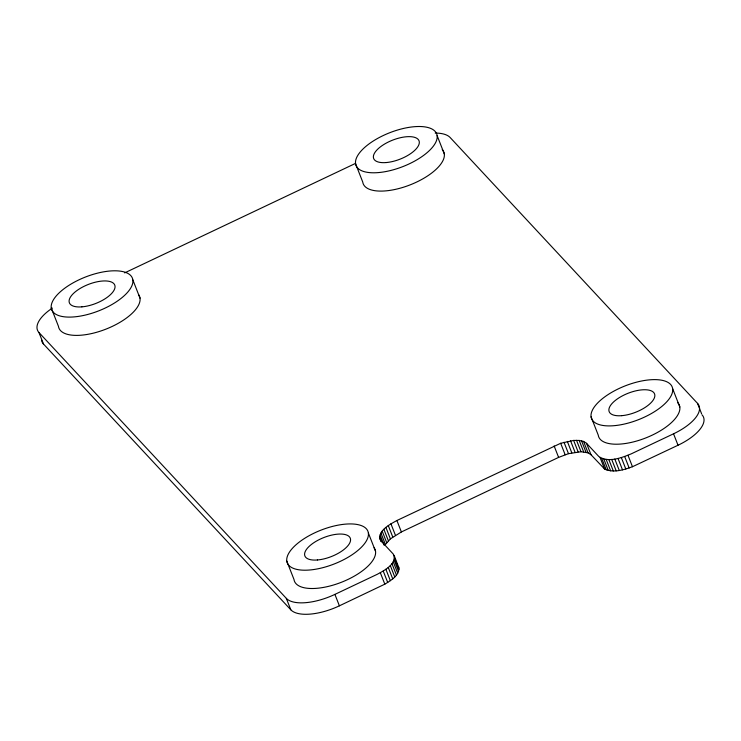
<?xml version="1.0" encoding="UTF-8"?>
<svg xmlns="http://www.w3.org/2000/svg" width="741" height="741" viewBox="0 0 741 741"><rect width="100%" height="100%" fill="white"/><g stroke="black" fill="none" stroke-linecap="round" stroke-linejoin="round"><path stroke-width="1.11" d="M380.846 541.245C376.178 531.167 389.923 524.415 396.907 520.515L560.668 443.285L573.636 440.423L579.175 440.432L583.575 441.414L586.52 443.303L598.821 456.521C608.537 463.014 621.43 457.818 631.212 453.872L673.541 433.8A40.607 17.034 -21.4 0 0 697.522 403.363L450.185 137.557A40.607 17.034 -21.4 0 0 435.199 133.065M52.37 308.099A40.607 17.034 -21.4 0 0 38.995 332.561L286.332 598.367A40.607 17.034 -21.4 0 0 334.913 594.384L377.243 574.312C384.134 570.542 397.926 563.642 393.23 554.027L380.93 540.8L379.624 538.133M41.533 339.989A40.607 17.034 -21.4 0 0 43.478 344L290.815 609.806A40.607 17.034 -21.4 0 0 339.397 605.823L384.82 584.177C390.776 580.435 400.464 575.072 398.575 566.717M702.005 414.803A40.607 17.034 -21.4 0 1 678.024 445.239L632.471 466.728C623.783 469.868 613.455 473.212 604.582 469.016L591.003 454.742L588.058 452.853L581.009 451.741L568.495 453.677L558.612 457.392L401.39 531.955L390.396 538.874L385.413 544.505L380.93 533.066M124.636 272.892L355.615 163.353M697.522 403.363L701.597 413.765M672.643 388.682A43.311 18.164 -21.4 0 1 613.78 425.714A43.311 18.164 -21.4 0 1 609.167 393.888A43.311 18.164 -21.4 0 1 672.643 388.682L679.812 406.985M673.541 433.8L678.024 445.239M627.988 455.289L632.471 466.728M624.672 456.539L629.155 467.979M621.338 457.586L625.821 469.025M618.022 458.429L622.505 469.868M614.798 459.031L619.281 470.47M611.705 459.401L616.188 470.841M608.815 459.522L613.298 470.961M591.086 416.84L598.256 435.143A43.311 18.164 -21.4 0 0 646.995 437.449A43.311 18.164 -21.4 0 0 677.737 402.715M606.166 459.392L610.649 470.831M603.804 459.022L608.287 470.461M601.775 458.42L606.258 469.859M600.099 457.577L604.582 469.016M586.52 443.303L591.003 454.742M583.575 441.414L588.058 452.853M581.537 440.802L586.02 452.242M579.175 440.432L583.658 451.871M576.526 440.302L581.009 451.741M573.636 440.423L578.119 451.862M570.551 440.793L575.035 452.232M567.319 441.404L571.802 452.844M564.012 442.238L568.495 453.677M560.668 443.285L565.151 454.724M437.116 135.575A43.311 18.164 -21.4 0 1 378.262 172.597A43.311 18.164 -21.4 0 1 373.649 140.771A43.311 18.164 -21.4 0 1 437.116 135.575L444.294 153.878M554.129 445.952L558.612 457.392M355.56 163.724L362.738 182.027A43.311 18.164 -21.4 0 0 411.477 184.333A43.311 18.164 -21.4 0 0 442.21 149.599M396.907 520.515L401.39 531.955M390.924 523.785L395.407 535.224M388.275 525.573L392.758 537.012M385.913 527.435L390.396 538.874M383.884 529.324L388.367 540.763M394.092 555.278L399.01 568.134M394.527 558.269L399.01 569.709M394.092 559.974L398.575 571.413M382.208 531.204L386.691 542.644M393.23 561.761L397.713 573.201M391.943 563.623L396.426 575.062M380.068 534.854L384.144 545.256M379.624 536.558L381.661 541.754M390.275 565.513L394.758 576.952M388.238 567.393L392.721 578.832M385.876 569.255L390.359 580.694M368.36 532.983A43.311 18.164 -21.4 0 1 309.497 570.014A43.311 18.164 -21.4 0 1 304.894 538.188A43.311 18.164 -21.4 0 1 368.36 532.983L375.539 551.285M383.227 571.042L387.71 582.482M380.337 572.737L384.82 584.177M334.913 594.384L339.397 605.823M286.804 561.141L293.982 579.443A43.311 18.164 -21.4 0 0 341.675 582.167A43.311 18.164 -21.4 0 0 374.085 547.775M286.332 598.367L290.815 609.806M132.843 279.876A43.311 18.164 -21.4 0 1 73.98 316.907A43.311 18.164 -21.4 0 1 69.367 285.072A43.311 18.164 -21.4 0 1 132.843 279.876L140.012 298.178M51.286 308.024L58.456 326.327A43.311 18.164 -21.4 0 0 106.148 329.05A43.311 18.164 -21.4 0 0 138.567 294.659M38.995 332.561L43.478 344M386.172 162.557A24.36 10.217 -21.4 0 0 419.276 141.735A24.36 10.217 -21.4 0 0 383.579 144.662A24.36 10.217 -21.4 0 0 386.172 162.557M81.89 306.857A24.36 10.217 -21.4 0 0 115.003 286.035A24.36 10.217 -21.4 0 0 79.296 288.962A24.36 10.217 -21.4 0 0 81.89 306.857M621.69 415.673A24.36 10.217 -21.4 0 0 654.803 394.842A24.36 10.217 -21.4 0 0 619.096 397.769A24.36 10.217 -21.4 0 0 621.69 415.673M317.407 559.974A24.36 10.217 -21.4 0 0 350.521 539.142A24.36 10.217 -21.4 0 0 314.814 542.069A24.36 10.217 -21.4 0 0 317.407 559.974"/></g></svg>
